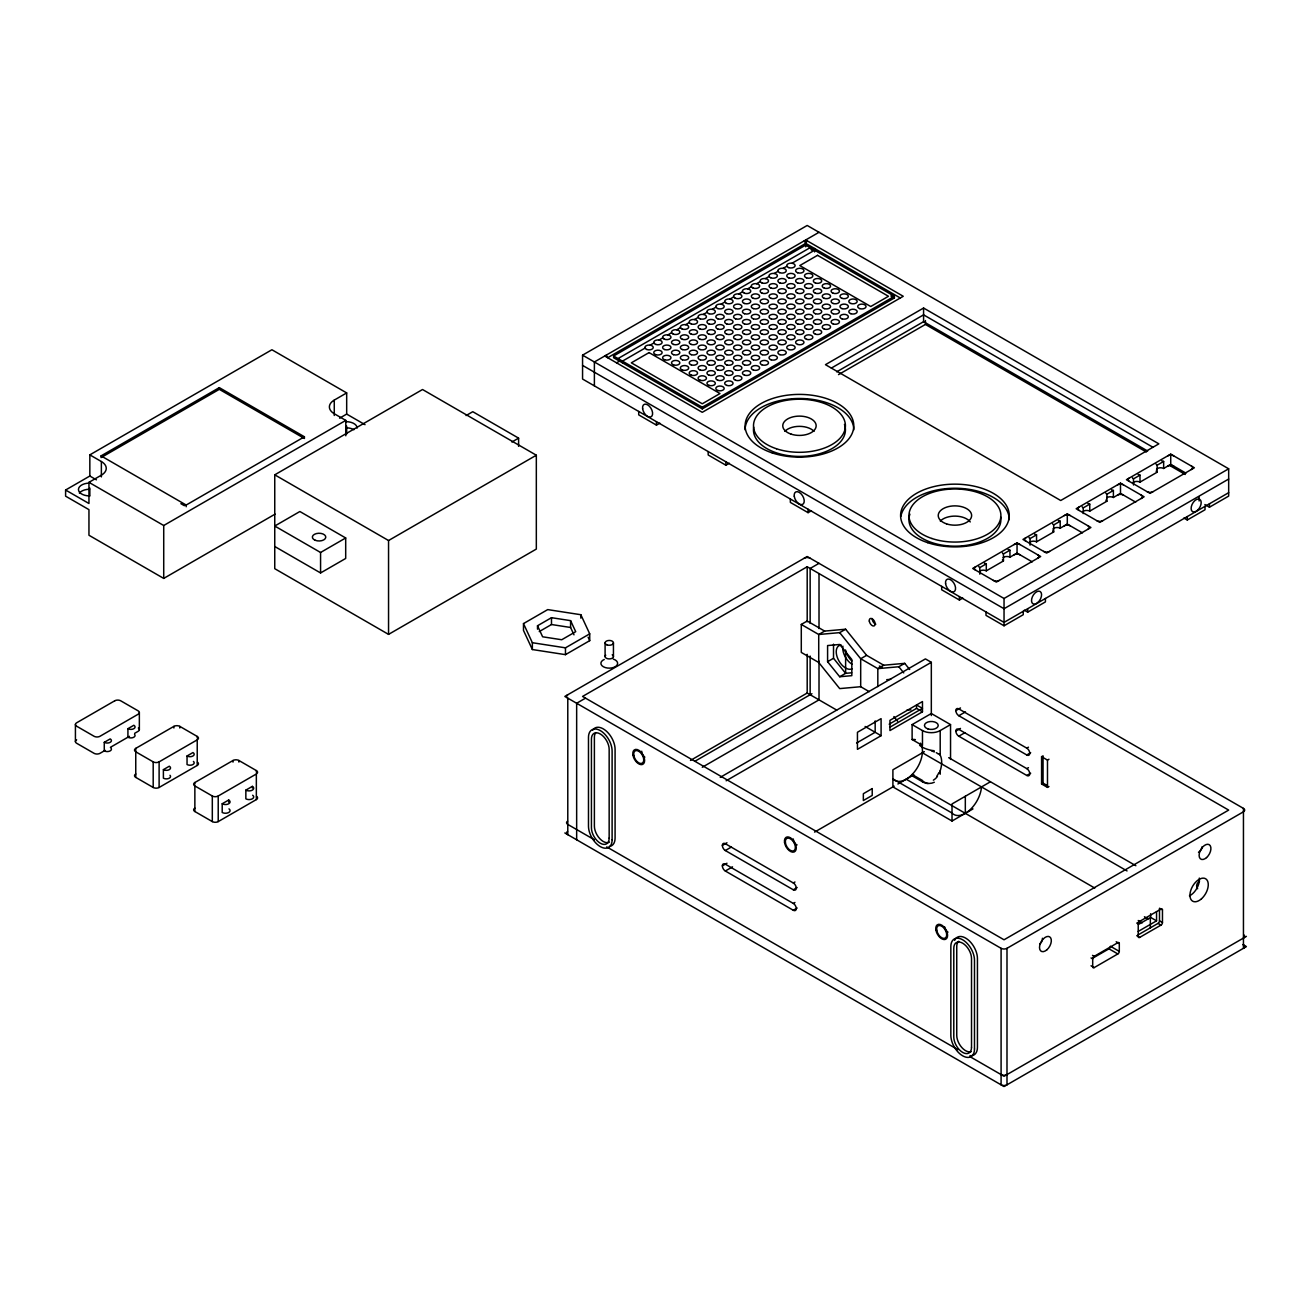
<?xml version="1.0" encoding="UTF-8"?>
<svg xmlns="http://www.w3.org/2000/svg" width="1312" height="1312" viewBox="0 0 1312 1312"><rect width="100%" height="100%" fill="white"/><g stroke="black" fill="none" stroke-linecap="round" stroke-linejoin="round"><path stroke-width="1.5" d="M613.442 656.541L613.442 642.847M950.544 759.418L950.544 724.601L940.196 730.571L940.196 755.171A22.993 13.268 -60 0 1 940.196 770.816L939.277 773.194M606.21 355.158L607.686 357.717L805.716 243.376L807.192 240.818M937.44 776.392L936.752 777.278A13.563 13.366 24.4 0 1 933.357 780.164M275.094 514.124L163.721 578.412L88.954 535.247L88.954 509.646L65.6 496.166L65.6 490.016L89.839 476.026L89.839 454.87L271.912 349.746L346.68 392.928L346.68 414.084L365.031 424.678M101.073 455.887L219.301 387.63L304.417 436.781L304.417 438.487L219.301 389.336L101.073 457.593L101.073 455.887L186.189 505.038L304.417 436.781M65.6 490.016L88.954 503.496L88.954 482.34L101.368 475.174A16.712 9.66 0 0 0 101.368 461.529L89.839 454.87M334.265 415.478L334.265 400.094L346.68 392.928M339.595 418.184L346.68 414.084M88.954 482.34L163.721 525.505L345.794 420.398L345.794 435.781M274.749 474.829L422.53 389.516L536.329 455.215L536.329 549.072L388.549 634.385L274.749 568.686L274.749 474.829L388.549 540.528L536.329 455.215M466.088 415.56L472.779 411.706L518.601 438.142L518.601 446.342M1228.672 492.689L1004.041 622.38L582.561 379.037L582.561 355.158L807.192 225.467L1228.672 468.794L1228.672 496.1L1209.451 507.203L1204.875 504.546M819.016 232.29L594.385 361.981L594.385 385.876M613.59 356.011L805.716 245.082L894.39 296.282L894.39 297.988L702.264 408.901L613.59 357.717L613.59 356.011L702.264 407.196L894.39 296.282M616.558 362.834L619.51 361.128L618.034 358.57L810.144 247.656L811.62 250.215L814.588 248.509M645.028 348.106L622.462 361.128L622.462 362.834M650.145 345.138L653.901 342.973M659.018 340.021L662.757 337.856M667.874 334.904L671.629 332.74M676.746 329.788L680.502 327.623M685.618 324.671L689.358 322.506M694.474 319.554L698.23 317.389M703.347 314.421L707.102 312.272M712.219 309.304L715.958 307.139M721.075 304.187L724.831 302.022M729.948 299.07L733.703 296.906M738.82 293.954L742.559 291.789M747.676 288.837L751.432 286.672M756.548 283.72L760.304 281.555M765.421 278.587L769.16 276.422M774.277 273.47L778.032 271.305M783.149 268.353L786.905 266.188M792.022 263.236L814.588 250.215L814.588 251.92M345.696 537.969L299.874 511.516L274.749 526.03L320.571 552.483L345.696 537.969L345.696 558.453L320.571 572.95L274.749 546.497M511.893 442.013L518.601 438.142M104.271 742.33L110.192 738.918A4.182 2.411 0 0 1 110.192 742.33A4.182 2.411 0 0 1 104.271 742.33L104.271 750.858A4.182 2.411 0 0 0 109.749 751.087A4.182 2.411 0 0 0 110.897 747.988M127.92 728.685L133.84 725.274A4.182 2.411 0 0 1 133.84 728.685A4.182 2.411 0 0 1 127.92 728.685L127.92 737.213A4.182 2.411 0 0 0 133.398 737.426A4.182 2.411 0 0 0 134.529 734.343M638.714 411.46L638.714 414.887L656.459 425.121L659.838 423.169M105.19 750.333L99.991 753.334A4.182 2.411 0 0 1 94.087 753.334L76.637 743.264A4.182 2.411 0 0 1 76.637 739.853M110.388 747.332L129.462 736.327M134.66 733.326L138.121 731.325A4.182 2.411 0 0 0 138.334 728.045M135.759 748.381L173.889 726.372A4.182 2.411 0 0 1 179.793 726.372L197.226 736.442A4.182 2.411 0 0 1 197.226 739.853L197.226 765.454L159.113 787.462A4.182 2.411 0 0 1 153.192 787.462L135.759 777.393L135.759 748.381A4.182 2.411 0 0 0 135.759 751.809L153.192 761.862A4.182 2.411 0 0 0 159.113 761.862L197.226 739.853M923.582 308.025L825.461 364.67L1060.719 500.512L1158.857 443.85L923.582 308.025L923.582 321.67L1147.656 451.033M831.365 368.082L923.582 314.847L1152.936 447.261M836.695 371.837L923.582 321.67M838.516 374.609L925.419 324.441L1146.393 452.017M163.393 769.636L169.297 766.224A4.182 2.411 0 0 1 169.297 769.636A4.182 2.411 0 0 1 163.393 769.636L163.393 778.164A4.182 2.411 0 0 0 168.871 778.393A4.182 2.411 0 0 0 170.002 775.294M187.042 755.991L192.946 752.563A4.182 2.411 0 0 1 192.946 755.991A4.182 2.411 0 0 1 187.042 755.991L187.042 764.519A4.182 2.411 0 0 0 192.667 764.666A4.182 2.411 0 0 0 193.438 761.436M708.185 451.574L708.185 454.985L725.913 465.219L729.357 463.234M194.865 782.526L232.995 760.501A4.182 2.411 0 0 1 238.915 760.501L256.348 770.57A4.182 2.411 0 0 1 256.348 773.982L256.348 799.582L218.218 821.591A4.182 2.411 0 0 1 212.314 821.591L194.865 811.521L194.865 785.937A4.182 2.411 0 0 1 194.865 782.526L194.865 784.117M194.865 785.937L212.314 796.007A4.182 2.411 0 0 0 218.218 796.007L256.348 773.982M523.488 623.594L547.727 609.604L580.839 614.721L589.711 633.844L589.711 640.666L565.472 654.655L532.36 649.538L523.488 630.432L523.488 623.594L532.36 642.716L532.36 649.538M228.993 808.881A4.592 2.657 0 0 1 228.567 812.554A4.592 2.657 0 0 1 222.204 812.472L222.204 803.764L228.714 800.008L228.714 802.19M252.642 795.236A4.592 2.657 0 0 1 252.199 798.893A4.592 2.657 0 0 1 245.852 798.811L245.852 790.119L252.363 786.364L252.363 787.987M537.51 625.758L551.483 617.69L570.589 620.642L575.706 631.679L561.716 639.748L542.627 636.796L537.51 625.758L537.51 629.186M539.248 631.58L551.483 624.528L570.589 627.48L574 634.828M532.36 642.716L565.472 647.833L589.711 633.844M790.349 499.003L790.349 502.414L808.077 512.664L811.456 510.712M807.192 566.751L582.561 696.442L1004.041 939.786L1228.672 810.094L807.192 566.751L807.192 621.74M585.513 698.148L576.657 703.265L576.657 839.778M819.016 563.34L810.144 568.457L810.144 623.446M869.266 691.67L860.688 686.717L839.696 688.603L818.721 662.478L801.288 652.425L801.288 624.43L807.192 621.019L824.625 631.088L845.617 629.219L866.609 655.328L883.73 665.217L904.722 663.347L909.659 669.481M824.625 631.088L818.721 634.5L801.288 624.43M818.721 662.478L818.721 634.5L839.696 632.63L845.617 629.219M1017.046 542.856L972.7 568.457L996.349 582.102L1040.695 556.518L1017.046 542.856L1017.046 553.106L1032.249 561.88M1067.296 513.845L1022.95 539.445L1046.599 553.106L1090.928 527.506L1067.296 513.845L1067.296 524.095L1082.482 532.869M1120.497 483.128L1076.152 508.728L1099.8 522.389L1144.13 496.789L1120.497 483.128L1120.497 493.378L1135.684 502.152M1170.73 454.132L1126.401 479.716L1150.05 493.378L1194.379 467.777L1170.73 454.132L1170.73 464.366L1185.933 473.14M979.802 574.164L979.802 567.604L986.296 563.848L986.296 570.851A4.592 2.657 0 0 0 979.424 571.294M986.296 570.851L1003.45 560.946L1003.45 553.943L1009.945 550.204L1009.945 557.19A4.592 2.657 0 0 0 1003.073 557.649M1030.051 545.152L1030.051 538.592L1036.546 534.837L1036.546 541.84A4.592 2.657 0 0 0 1029.248 542.725M1036.546 541.84L1053.7 531.934L1053.7 524.948L1060.194 521.192L1060.194 528.195A4.592 2.657 0 0 0 1052.896 529.064M1083.253 513.566L1083.253 507.875L1089.747 504.12L1089.747 511.122A4.592 2.657 0 0 0 1083.122 511.385M1089.747 511.122L1106.902 501.217L1106.902 494.23L1113.396 490.475L1113.396 497.478A4.592 2.657 0 0 0 1106.77 497.724M1133.502 484.997L1133.502 478.864L1139.997 475.124L1139.997 482.111A4.592 2.657 0 0 0 1132.896 482.767M1139.997 482.111L1157.135 472.205L1157.135 465.219L1163.646 461.463L1163.646 468.466A4.592 2.657 0 0 0 1156.528 469.122M827.593 661.691L827.593 645.553L839.696 644.471L851.816 659.526L851.816 675.664L839.696 676.746L827.593 661.691L833.514 658.28L833.514 644.159M1009.945 557.19L1017.046 553.106M1060.194 528.195L1067.296 524.095M1113.396 497.478L1120.497 493.378M1163.646 468.466L1170.73 464.366M941.672 586.382L941.672 589.793L959.4 600.027L962.778 598.075M866.609 655.328L860.688 658.739L860.688 686.717M690.456 760.435L807.192 693.031L836.744 710.104M839.696 676.746L845.617 673.335L851.668 672.794M695.18 761.108L811.931 693.704M702.281 767.258L819.016 699.854L819.016 661.166M883.73 665.217L877.826 668.628L860.688 658.739L839.696 632.63M582.561 355.158L1004.041 598.485L1228.672 468.794M877.826 686.619L877.826 668.628L898.818 666.758L904.722 663.347M1228.672 479.044L1004.041 608.735L582.561 365.392M720.239 777.36L925.419 658.903L931.323 662.314L931.323 715.565M726.159 780.771L931.323 662.314M986.001 611.966L986.001 615.377L1004.041 625.791L1023.245 614.705L1023.245 611.294M1024.311 610.195L1027.69 612.146L1045.418 601.896L1045.418 598.485M1183.916 518.043L1187.294 519.995L1205.023 509.761L1205.023 506.35M856.588 743.002L875.17 732.276L875.17 720.911M889.175 724.191L916.547 708.382L922.467 711.809L922.467 701.559L889.946 720.337L889.946 730.571L922.467 711.809M889.946 727.16L922.467 708.382L916.547 704.97L916.547 708.382M881.09 735.688L857.441 749.349L857.441 732.276L881.09 718.632L881.09 735.688L865.116 726.471M912.119 724.601L922.467 730.571L922.467 745.511L912.119 739.542L912.119 724.601L931.323 713.515L950.544 724.601M797.171 887.535L793.301 889.782L725.323 850.537A4.182 2.411 60 0 1 722.371 845.42L726.979 842.747M1030.674 752.727L1026.788 754.974L958.81 715.729A4.182 2.411 60 0 1 955.858 710.612L960.482 707.939M725.323 850.537L731.424 847.011M958.81 715.729L965.468 711.891M797.171 908.019L793.301 910.266L725.323 871.004A4.182 2.411 60 0 1 722.371 865.887L726.979 863.23M1030.674 773.211L1026.788 775.458L958.81 736.212A4.182 2.411 60 0 1 955.858 731.079L960.482 728.422M924.337 751.678L892.898 769.816L892.898 786.888L952.02 821.017L972.979 808.914M725.323 871.004L732.522 866.855M958.81 736.212L964.91 732.686M814.588 832.103L894.177 786.15M897.9 784.002L913.857 774.785M722.371 845.42A4.182 2.411 60 0 1 725.323 843.714L793.301 882.96L794.957 881.992M955.858 710.612A4.182 2.411 60 0 1 958.81 708.906L1026.788 748.152L1028.46 747.184M990.445 781.772L952.02 803.944L952.02 821.017M1048.96 786.544L1047.484 787.397L1041.58 783.986L1041.58 756.68L1043.056 755.827L1043.056 783.133L1047.484 785.691M722.371 865.887A4.182 2.411 60 0 1 725.323 864.182L793.301 903.427L794.957 902.476M955.858 731.079A4.182 2.411 60 0 1 958.81 729.374L1026.788 768.619L1028.46 767.668M1041.58 756.68L1047.484 760.091L1048.96 759.238M1041.58 783.986L1043.056 783.133M1006.993 948.314L1243.448 811.8A4.182 2.411 0 0 0 1243.448 808.389L807.192 556.518L564.832 696.442L1001.089 948.314A4.182 2.411 0 0 0 1006.993 948.314L1006.993 1084.827A4.182 2.411 0 0 1 1001.089 1084.827L1001.089 948.314M1138.98 924.156L1150.64 917.432L1156.544 920.844L1156.544 911.627M1094.192 967.6A2.083 1.214 -60 0 1 1092.699 966.747L1092.699 958.892A2.083 1.214 -60 0 1 1094.192 956.333L1117.824 942.688A2.083 1.214 -60 0 1 1119.3 943.541L1119.3 951.38A2.083 1.214 -60 0 1 1117.824 953.939L1094.192 967.6L1091.043 965.78M1138.226 931.422L1156.544 920.844M1092.699 958.203L1108.968 948.822A2.083 1.214 -60 0 0 1110.411 946.592M1138.078 934.915L1158.02 923.402A2.083 1.214 -60 0 0 1159.496 920.844L1159.496 908.216L1162.465 909.921L1162.465 922.549A2.083 1.214 -60 0 1 1160.989 925.108L1139.702 937.391L1136.75 935.686M1246.4 936.374L1004.041 1076.299L970.339 1056.849M886.715 679.682L890.75 679.321M906.887 710.153L910.922 709.792M804.24 240.818L805.716 243.376L900.294 297.988M890.832 295.938L894.39 297.988M1169.369 465.284L1185.277 474.468M604.734 356.011L702.264 412.312L903.246 296.282L805.716 239.965L805.716 243.376M948.707 757.68L1135.864 865.723M922.402 752.793L1127.041 870.938M345.794 420.398L334.265 413.739A16.712 9.66 0 0 1 334.265 400.094M1242.858 944.558L1246.4 946.608L1004.041 1086.533L564.832 832.956M922.467 781.772L912.119 775.802L912.119 774.506L922.467 780.476L922.467 781.772A12.546 7.232 0 0 0 928.076 783.641M1159.496 920.844L1162.465 922.549M1158.02 923.402L1160.989 925.108M906.198 779.213L1094.782 888.076M1144.425 916.744L1148.131 918.876M1138.226 920.499L1142.211 922.844M1136.75 923.058L1138.226 923.91A2.083 1.214 -60 0 1 1139.702 921.352M1116.168 941.721L1119.3 943.541M1110.444 946.264L1119.3 951.38M1108.968 948.822L1117.824 953.939M1092.519 955.366L1094.192 956.333M1091.043 957.94L1092.699 958.892M180.876 503.677L184.418 505.71M89.839 476.026L96.416 479.831M594.385 839.778L567.784 824.428A4.182 2.411 0 0 1 567.538 821.181M606.718 846.896L957.924 1049.682M898.818 666.758L903.755 672.892M893.882 716.582L897.588 721.19M833.514 658.28L845.617 673.335L845.617 651.146M939.277 753.76L940.196 755.171M588.104 637.189L589.711 640.666M605.094 642.847L605.094 656.623M1243.448 808.389L1243.448 948.314A4.182 2.411 0 0 0 1243.448 944.902M1209.451 503.792L1209.451 507.203M1199.102 497.084L1199.102 500.987M1187.294 516.584L1187.294 519.995M1150.64 913.742L1150.64 917.432M1150.345 918.613L1150.345 927.83M1047.484 760.091L1047.484 787.397M1027.69 608.735L1027.69 612.146M1004.041 598.485L1004.041 625.791M965.32 796.269L965.32 813.342M959.4 596.616L959.4 600.027M940.196 770.816L940.196 774.244M925.419 320.538L925.419 324.441M819.016 573.574L819.016 628.579M810.144 656.049L810.144 694.737M808.077 509.236L808.077 512.664M807.192 654.327L807.192 693.031M805.716 245.082L805.716 246.804M725.913 461.808L725.913 465.219M702.264 407.196L702.264 408.901M656.459 421.71L656.459 425.121M580.839 614.721L580.839 618.149M570.589 620.642L570.589 627.48M565.472 647.833L565.472 654.655M551.483 617.69L551.483 624.528M388.549 540.528L388.549 634.385M346.68 426.138L346.68 434.01M320.571 552.483L320.571 572.95M256.348 770.57L256.348 772.178M238.915 760.501L238.915 762.108M232.995 760.501L232.995 762.108M219.301 387.63L219.301 389.336M218.218 796.007L218.218 821.591M212.314 796.007L212.314 821.591M197.226 736.442L197.226 738.049M186.189 505.038L186.189 506.744M179.793 726.372L179.793 727.98M173.889 726.372L173.889 727.98M163.721 525.505L163.721 578.412M159.113 761.862L159.113 787.462M153.192 761.862L153.192 787.462M139.351 712.547L139.351 729.62M101.368 461.529L101.368 476.912M89.839 488.08L89.839 495.952M75.424 724.503L75.424 741.559M1006.993 1074.594A4.182 2.411 0 0 1 1001.089 1074.594M948.002 932.143A4.182 2.411 60 0 1 944.624 926.813M797.089 844.912A4.182 2.411 60 0 1 793.334 838.975M644.848 757.139A4.182 2.411 60 0 1 641.748 751.218M1042.4 938.244A4.182 2.411 -60 0 1 1039.711 943.918M1202.071 846.781A4.182 2.411 -60 0 1 1198.479 852.177M875.793 624.2A4.182 2.411 60 0 1 872.218 618.559M852.242 668.694A13.268 7.659 60 0 1 838.04 659.214A13.268 7.659 60 0 1 841.304 645.078M852.111 664.282A13.268 7.659 60 0 1 842.894 646.144M879.368 666.037A13.268 7.659 60 0 1 881.926 667.365M1199.316 878.089A12.956 7.478 -60 0 1 1189.426 895.85M1139.702 937.391A2.083 1.214 -60 0 1 1138.226 936.538L1138.226 922.205L1160.989 909.068A2.083 1.214 -60 0 1 1162.465 909.921M1243.694 934.816A4.182 2.411 0 0 1 1243.448 938.08M1026.788 748.152A4.182 2.411 60 0 1 1029.756 753.268A4.182 2.411 60 0 1 1026.788 754.974M1026.788 768.619A4.182 2.411 60 0 1 1029.756 773.752A4.182 2.411 60 0 1 1026.788 775.458M793.301 882.96A4.182 2.411 60 0 1 796.253 888.076A4.182 2.411 60 0 1 793.301 889.782M793.301 903.427A4.182 2.411 60 0 1 796.253 908.56A4.182 2.411 60 0 1 793.301 910.266M609.522 842.107A12.546 7.232 60 0 1 599.863 838.745A12.546 7.232 60 0 1 594.385 826.134L594.385 737.393A12.546 7.232 60 0 1 595.861 732.604M592.745 730.177A16.712 9.66 60 0 1 606.046 730.866A16.712 9.66 60 0 1 615.082 749.349L615.082 838.073A16.712 9.66 60 0 1 609.408 846.47M969.962 1055.668A16.712 9.66 60 0 0 977.44 1047.288L977.44 958.547A16.712 9.66 60 0 0 967.83 939.589A16.712 9.66 60 0 0 954.628 940.36M958.728 941.294A12.546 7.232 60 0 0 956.743 946.608L956.743 1035.348A12.546 7.232 60 0 0 961.794 1047.501A12.546 7.232 60 0 0 971.208 1051.634M745.101 429.86A54.333 31.373 0 0 1 799.451 398.487A54.333 31.373 0 0 1 853.784 429.86M844.452 424.416A45.986 26.552 0 0 1 801.812 456.379A45.986 26.552 0 0 1 753.711 427.122M900.868 516.387A54.333 31.373 0 0 1 957.727 488.294A54.333 31.373 0 0 1 1009.256 519.618M1000.646 516.879A45.986 26.552 0 0 1 952.545 546.136A45.986 26.552 0 0 1 909.905 514.173M1106.902 501.217A4.592 2.657 0 0 1 1105.868 500.151M1157.135 472.205A4.592 2.657 0 0 1 1156.118 471.139M1053.7 531.934A4.592 2.657 0 0 1 1052.667 530.868M1003.45 560.946A4.592 2.657 0 0 1 1002.417 559.88M784.822 431.32A16.712 9.66 0 0 1 799.451 426.351A16.712 9.66 0 0 1 814.063 431.32M940.294 521.077A16.712 9.66 0 0 1 955.743 516.124A16.712 9.66 0 0 1 970.257 521.93M979.802 567.604A4.592 2.657 0 0 1 978.768 566.522M984.443 563.258A4.592 2.657 0 0 1 986.296 563.848M1003.45 553.943A4.592 2.657 0 0 1 1002.417 552.877M1008.075 549.597A4.592 2.657 0 0 1 1009.945 550.204M1030.051 538.592A4.592 2.657 0 0 1 1029.018 537.51M1034.676 534.246A4.592 2.657 0 0 1 1036.546 534.837M1053.7 524.948A4.592 2.657 0 0 1 1052.667 523.865M1058.325 520.602A4.592 2.657 0 0 1 1060.194 521.192M1083.253 507.875A4.592 2.657 0 0 1 1082.22 506.809M1087.878 503.529A4.592 2.657 0 0 1 1089.747 504.12M1106.902 494.23A4.592 2.657 0 0 1 1105.868 493.148M1111.526 489.884A4.592 2.657 0 0 1 1113.396 490.475M1133.502 478.864A4.592 2.657 0 0 1 1132.469 477.798M1138.127 474.518A4.592 2.657 0 0 1 1139.997 475.124M1157.135 465.219A4.592 2.657 0 0 1 1156.118 464.136M1161.776 460.873A4.592 2.657 0 0 1 1163.646 461.463M1167.778 466.072A4.182 2.411 0 0 1 1173.699 466.072M1167.778 455.838A4.182 2.411 0 0 1 1173.699 455.838M1117.529 495.083A4.182 2.411 0 0 1 1123.449 495.083M1117.529 484.85A4.182 2.411 0 0 1 1123.449 484.85M1064.327 525.8A4.182 2.411 0 0 1 1070.248 525.8M1064.327 515.55A4.182 2.411 0 0 1 1070.248 515.55M1014.094 554.812A4.182 2.411 0 0 1 1019.998 554.812M1014.094 544.562A4.182 2.411 0 0 1 1019.998 544.562M1191.427 466.072A4.182 2.411 0 0 1 1191.427 469.483M1141.178 495.083A4.182 2.411 0 0 1 1141.178 498.494M1087.976 525.8A4.182 2.411 0 0 1 1087.976 529.212M1037.726 554.812A4.182 2.411 0 0 1 1037.726 558.223M1079.104 510.434A4.182 2.411 0 0 1 1079.104 507.022M1129.353 481.422A4.182 2.411 0 0 1 1129.353 478.011M1025.902 541.151A4.182 2.411 0 0 1 1025.902 537.74M975.669 570.162A4.182 2.411 0 0 1 975.669 566.751M1153.002 491.672A4.182 2.411 0 0 1 1147.098 491.672M1102.752 520.684A4.182 2.411 0 0 1 1096.848 520.684M1049.551 551.401A4.182 2.411 0 0 1 1043.647 551.401M999.301 580.396A4.182 2.411 0 0 1 993.397 580.396M228.714 800.008A4.592 2.657 0 0 1 228.714 803.764A4.592 2.657 0 0 1 222.204 803.764M252.363 786.364A4.592 2.657 0 0 1 252.363 790.119A4.592 2.657 0 0 1 245.852 790.119M194.865 811.521A4.182 2.411 0 0 1 194.865 808.11M256.594 796.335A4.182 2.411 0 0 1 256.348 799.582M567.784 694.737A4.182 2.411 0 0 0 567.784 698.148L567.784 834.662A4.182 2.411 0 0 1 567.538 831.414M804.24 558.223A4.182 2.411 0 0 1 810.144 558.223M135.759 777.393A4.182 2.411 0 0 1 135.759 773.982M197.489 762.206A4.182 2.411 0 0 1 197.226 765.454M89.544 495.903A11.07 6.396 0 0 1 78.458 489.507A11.07 6.396 0 0 1 89.544 483.111M79.376 493.115A11.07 6.396 0 0 1 89.544 489.261M346.089 421.677A11.07 6.396 0 0 1 357.159 428.073M346.089 427.827A11.07 6.396 0 0 1 353.928 429.696M981.507 786.921A22.993 13.268 -60 0 1 969.502 810.275A22.993 13.268 -60 0 1 952.02 813.03L892.898 778.902A22.993 13.268 -60 0 0 914.825 771.374A22.993 13.268 -60 0 0 920.434 743.15M912.119 739.542A22.993 13.268 -60 0 1 915.399 739.64M1197.643 888.732A12.546 7.232 0 0 1 1199.529 881.221M940.196 730.571A12.546 7.232 0 0 1 922.467 730.571M934.308 782.247A11.611 11.136 -68.7 0 1 922.221 780.771M934.193 750.743A11.611 3.821 15.7 0 1 919.646 745.314M931.454 750.841A13.563 3.805 14.1 0 1 934.292 751.956M936.276 752.662A18.106 10.086 -4.5 0 1 938.375 754.105M938.72 772.981A18.106 16.384 -36.4 0 1 936.883 776.048M851.832 660.953A13.268 7.659 60 0 1 845.486 649.932M612.228 654.803A4.182 2.411 0 0 1 612.425 658.083A4.182 2.411 0 0 1 606.767 658.427A4.182 2.411 0 0 1 605.75 655.196M613.278 659.1A8.364 4.822 0 0 1 615.968 666.217A8.364 4.822 0 0 1 603.356 666.742A8.364 4.822 0 0 1 604.258 659.46M649.063 352.6L631.334 362.834L702.264 403.784L719.993 393.551L649.063 352.6M817.54 255.332L799.795 265.565L870.742 306.516L888.47 296.282L817.54 255.332M114.767 700.788L76.637 722.797A4.182 2.411 0 0 0 76.637 726.208L94.087 736.278A4.182 2.411 0 0 0 99.991 736.278L138.121 714.253A4.182 2.411 0 0 0 138.121 710.842L120.688 700.788A4.182 2.411 0 0 0 114.767 700.788M872.218 788.594L863.345 793.711L863.345 800.533L872.218 795.416L872.218 788.594M974.488 1048.993L974.488 960.253A16.712 9.66 60 0 0 962.664 939.786A16.712 9.66 60 0 0 950.839 946.608L950.839 1035.348A16.712 9.66 60 0 0 962.664 1055.816A16.712 9.66 60 0 0 974.488 1048.993M971.52 1047.288L971.52 958.547A12.546 7.232 60 0 0 962.664 943.197A12.546 7.232 60 0 0 953.791 948.314L953.791 1037.054A12.546 7.232 60 0 0 962.664 1052.404A12.546 7.232 60 0 0 971.52 1047.288M612.114 839.778L612.114 751.054A16.712 9.66 60 0 0 600.289 730.571A16.712 9.66 60 0 0 588.481 737.393L588.481 826.134A16.712 9.66 60 0 0 600.289 846.617A16.712 9.66 60 0 0 612.114 839.778M609.162 838.073L609.162 749.349A12.546 7.232 60 0 0 600.289 733.982A12.546 7.232 60 0 0 591.433 739.099L591.433 827.839A12.546 7.232 60 0 0 600.289 843.206A12.546 7.232 60 0 0 609.162 838.073M935.866 929.864A8.364 4.822 60 0 0 945.542 939.326A8.364 4.822 60 0 0 943.607 926.6A8.364 4.822 60 0 0 935.866 929.864M784.543 842.501A8.364 4.822 60 0 0 794.219 851.947A8.364 4.822 60 0 0 792.284 839.221A8.364 4.822 60 0 0 784.543 842.501M632.909 754.958A8.364 4.822 60 0 0 642.585 764.42A8.364 4.822 60 0 0 640.65 751.694A8.364 4.822 60 0 0 632.909 754.958M1046.943 949.757A8.364 4.822 -60 0 0 1049.6 936.801A8.364 4.822 -60 0 0 1039.711 945.575A8.364 4.822 -60 0 0 1046.943 949.757M1206.548 857.605A8.364 4.822 -60 0 0 1209.205 844.666A8.364 4.822 -60 0 0 1199.316 853.423A8.364 4.822 -60 0 0 1206.548 857.605M869.298 621.068A4.182 2.411 60 0 0 874.071 625.939A4.182 2.411 60 0 0 873.267 619.641A4.182 2.411 60 0 0 869.298 621.068M1201.48 898.802A12.956 7.478 -60 0 0 1205.58 878.728A12.956 7.478 -60 0 0 1190.263 892.324A12.956 7.478 -60 0 0 1201.48 898.802M642.618 408.655A7.101 4.1 60 0 0 650.752 416.954A7.101 4.1 60 0 0 649.374 406.228A7.101 4.1 60 0 0 642.618 408.655M794.252 496.198A7.101 4.1 60 0 0 802.386 504.48A7.101 4.1 60 0 0 801.009 493.771A7.101 4.1 60 0 0 794.252 496.198M945.575 583.578A7.101 4.1 60 0 0 953.709 591.86A7.101 4.1 60 0 0 952.332 581.134A7.101 4.1 60 0 0 945.575 583.578M772.276 452.935A54.333 31.373 0 0 0 853.784 425.76A54.333 31.373 0 0 0 772.276 398.602A54.333 31.373 0 0 0 772.276 452.935M776.458 448.753A45.986 26.552 0 0 0 845.42 425.76A45.986 26.552 0 0 0 776.458 402.784A45.986 26.552 0 0 0 776.458 448.753M927.748 542.692A54.333 31.373 0 0 0 1009.256 515.518A54.333 31.373 0 0 0 927.748 488.359A54.333 31.373 0 0 0 927.748 542.692M931.93 538.51A45.986 26.552 0 0 0 1000.892 515.518A45.986 26.552 0 0 0 931.93 492.541A45.986 26.552 0 0 0 931.93 538.51M791.087 434.124A16.712 9.66 0 0 0 816.162 425.76A16.712 9.66 0 0 0 791.087 417.413A16.712 9.66 0 0 0 791.087 434.124M946.559 523.882A16.712 9.66 0 0 0 971.634 515.518A16.712 9.66 0 0 0 946.559 507.17A16.712 9.66 0 0 0 946.559 523.882M655.836 354.683A4.182 2.411 0 0 0 662.117 352.6A4.182 2.411 0 0 0 655.836 350.501A4.182 2.411 0 0 0 655.836 354.683M664.708 359.8A4.182 2.411 0 0 0 670.973 357.717A4.182 2.411 0 0 0 664.708 355.618A4.182 2.411 0 0 0 664.708 359.8M673.581 364.916A4.182 2.411 0 0 0 679.846 362.834A4.182 2.411 0 0 0 673.581 360.751A4.182 2.411 0 0 0 673.581 364.916M682.437 370.05A4.182 2.411 0 0 0 688.718 367.95A4.182 2.411 0 0 0 682.437 365.868A4.182 2.411 0 0 0 682.437 370.05M691.309 375.166A4.182 2.411 0 0 0 697.574 373.067A4.182 2.411 0 0 0 691.309 370.984A4.182 2.411 0 0 0 691.309 375.166M700.182 380.283A4.182 2.411 0 0 0 706.446 378.184A4.182 2.411 0 0 0 700.182 376.101A4.182 2.411 0 0 0 700.182 380.283M709.038 385.4A4.182 2.411 0 0 0 715.319 383.317A4.182 2.411 0 0 0 709.038 381.218A4.182 2.411 0 0 0 709.038 385.4M717.91 390.517A4.182 2.411 0 0 0 724.175 388.434A4.182 2.411 0 0 0 717.91 386.335A4.182 2.411 0 0 0 717.91 390.517M726.782 385.4A4.182 2.411 0 0 0 733.047 383.317A4.182 2.411 0 0 0 726.782 381.218A4.182 2.411 0 0 0 726.782 385.4M717.91 380.283A4.182 2.411 0 0 0 724.175 378.184A4.182 2.411 0 0 0 717.91 376.101A4.182 2.411 0 0 0 717.91 380.283M709.038 375.166A4.182 2.411 0 0 0 715.319 373.067A4.182 2.411 0 0 0 709.038 370.984A4.182 2.411 0 0 0 709.038 375.166M700.182 370.05A4.182 2.411 0 0 0 706.446 367.95A4.182 2.411 0 0 0 700.182 365.868A4.182 2.411 0 0 0 700.182 370.05M691.309 364.916A4.182 2.411 0 0 0 697.574 362.834A4.182 2.411 0 0 0 691.309 360.751A4.182 2.411 0 0 0 691.309 364.916M682.437 359.8A4.182 2.411 0 0 0 688.718 357.717A4.182 2.411 0 0 0 682.437 355.618A4.182 2.411 0 0 0 682.437 359.8M673.581 354.683A4.182 2.411 0 0 0 679.846 352.6A4.182 2.411 0 0 0 673.581 350.501A4.182 2.411 0 0 0 673.581 354.683M664.708 349.566A4.182 2.411 0 0 0 670.973 347.467A4.182 2.411 0 0 0 664.708 345.384A4.182 2.411 0 0 0 664.708 349.566M673.581 344.449A4.182 2.411 0 0 0 679.846 342.35A4.182 2.411 0 0 0 673.581 340.267A4.182 2.411 0 0 0 673.581 344.449M682.437 349.566A4.182 2.411 0 0 0 688.718 347.467A4.182 2.411 0 0 0 682.437 345.384A4.182 2.411 0 0 0 682.437 349.566M691.309 354.683A4.182 2.411 0 0 0 697.574 352.6A4.182 2.411 0 0 0 691.309 350.501A4.182 2.411 0 0 0 691.309 354.683M700.182 359.8A4.182 2.411 0 0 0 706.446 357.717A4.182 2.411 0 0 0 700.182 355.618A4.182 2.411 0 0 0 700.182 359.8M709.038 364.916A4.182 2.411 0 0 0 715.319 362.834A4.182 2.411 0 0 0 709.038 360.751A4.182 2.411 0 0 0 709.038 364.916M717.91 370.05A4.182 2.411 0 0 0 724.175 367.95A4.182 2.411 0 0 0 717.91 365.868A4.182 2.411 0 0 0 717.91 370.05M726.782 375.166A4.182 2.411 0 0 0 733.047 373.067A4.182 2.411 0 0 0 726.782 370.984A4.182 2.411 0 0 0 726.782 375.166M735.638 380.283A4.182 2.411 0 0 0 741.92 378.184A4.182 2.411 0 0 0 735.638 376.101A4.182 2.411 0 0 0 735.638 380.283M744.511 375.166A4.182 2.411 0 0 0 750.776 373.067A4.182 2.411 0 0 0 744.511 370.984A4.182 2.411 0 0 0 744.511 375.166M735.638 370.05A4.182 2.411 0 0 0 741.92 367.95A4.182 2.411 0 0 0 735.638 365.868A4.182 2.411 0 0 0 735.638 370.05M726.782 364.916A4.182 2.411 0 0 0 733.047 362.834A4.182 2.411 0 0 0 726.782 360.751A4.182 2.411 0 0 0 726.782 364.916M717.91 359.8A4.182 2.411 0 0 0 724.175 357.717A4.182 2.411 0 0 0 717.91 355.618A4.182 2.411 0 0 0 717.91 359.8M709.038 354.683A4.182 2.411 0 0 0 715.319 352.6A4.182 2.411 0 0 0 709.038 350.501A4.182 2.411 0 0 0 709.038 354.683M700.182 349.566A4.182 2.411 0 0 0 706.446 347.467A4.182 2.411 0 0 0 700.182 345.384A4.182 2.411 0 0 0 700.182 349.566M691.309 344.449A4.182 2.411 0 0 0 697.574 342.35A4.182 2.411 0 0 0 691.309 340.267A4.182 2.411 0 0 0 691.309 344.449M682.437 339.332A4.182 2.411 0 0 0 688.718 337.233A4.182 2.411 0 0 0 682.437 335.15A4.182 2.411 0 0 0 682.437 339.332M691.309 334.199A4.182 2.411 0 0 0 697.574 332.116A4.182 2.411 0 0 0 691.309 330.034A4.182 2.411 0 0 0 691.309 334.199M700.182 339.332A4.182 2.411 0 0 0 706.446 337.233A4.182 2.411 0 0 0 700.182 335.15A4.182 2.411 0 0 0 700.182 339.332M709.038 344.449A4.182 2.411 0 0 0 715.319 342.35A4.182 2.411 0 0 0 709.038 340.267A4.182 2.411 0 0 0 709.038 344.449M717.91 349.566A4.182 2.411 0 0 0 724.175 347.467A4.182 2.411 0 0 0 717.91 345.384A4.182 2.411 0 0 0 717.91 349.566M726.782 354.683A4.182 2.411 0 0 0 733.047 352.6A4.182 2.411 0 0 0 726.782 350.501A4.182 2.411 0 0 0 726.782 354.683M735.638 359.8A4.182 2.411 0 0 0 741.92 357.717A4.182 2.411 0 0 0 735.638 355.618A4.182 2.411 0 0 0 735.638 359.8M744.511 364.916A4.182 2.411 0 0 0 750.776 362.834A4.182 2.411 0 0 0 744.511 360.751A4.182 2.411 0 0 0 744.511 364.916M753.383 370.05A4.182 2.411 0 0 0 759.648 367.95A4.182 2.411 0 0 0 753.383 365.868A4.182 2.411 0 0 0 753.383 370.05M761.878 364.785A4.182 2.411 0 0 0 768.488 363.08A4.182 2.411 0 0 0 762.633 360.636A4.182 2.411 0 0 0 761.878 364.785M753.383 359.8A4.182 2.411 0 0 0 759.648 357.717A4.182 2.411 0 0 0 753.383 355.618A4.182 2.411 0 0 0 753.383 359.8M744.511 354.683A4.182 2.411 0 0 0 750.776 352.6A4.182 2.411 0 0 0 744.511 350.501A4.182 2.411 0 0 0 744.511 354.683M735.638 349.566A4.182 2.411 0 0 0 741.92 347.467A4.182 2.411 0 0 0 735.638 345.384A4.182 2.411 0 0 0 735.638 349.566M726.782 344.449A4.182 2.411 0 0 0 733.047 342.35A4.182 2.411 0 0 0 726.782 340.267A4.182 2.411 0 0 0 726.782 344.449M717.91 339.332A4.182 2.411 0 0 0 724.175 337.233A4.182 2.411 0 0 0 717.91 335.15A4.182 2.411 0 0 0 717.91 339.332M709.038 334.199A4.182 2.411 0 0 0 715.319 332.116A4.182 2.411 0 0 0 709.038 330.034A4.182 2.411 0 0 0 709.038 334.199M700.182 329.082A4.182 2.411 0 0 0 706.446 327A4.182 2.411 0 0 0 700.182 324.9A4.182 2.411 0 0 0 700.182 329.082M709.038 323.966A4.182 2.411 0 0 0 715.319 321.883A4.182 2.411 0 0 0 709.038 319.784A4.182 2.411 0 0 0 709.038 323.966M717.91 329.082A4.182 2.411 0 0 0 724.175 327A4.182 2.411 0 0 0 717.91 324.9A4.182 2.411 0 0 0 717.91 329.082M726.782 334.199A4.182 2.411 0 0 0 733.047 332.116A4.182 2.411 0 0 0 726.782 330.034A4.182 2.411 0 0 0 726.782 334.199M735.638 339.332A4.182 2.411 0 0 0 741.92 337.233A4.182 2.411 0 0 0 735.638 335.15A4.182 2.411 0 0 0 735.638 339.332M744.511 344.449A4.182 2.411 0 0 0 750.776 342.35A4.182 2.411 0 0 0 744.511 340.267A4.182 2.411 0 0 0 744.511 344.449M753.383 349.566A4.182 2.411 0 0 0 759.648 347.467A4.182 2.411 0 0 0 753.383 345.384A4.182 2.411 0 0 0 753.383 349.566M762.239 354.683A4.182 2.411 0 0 0 768.52 352.6A4.182 2.411 0 0 0 762.239 350.501A4.182 2.411 0 0 0 762.239 354.683M771.112 359.8A4.182 2.411 0 0 0 777.376 357.717A4.182 2.411 0 0 0 771.112 355.618A4.182 2.411 0 0 0 771.112 359.8M779.984 354.683A4.182 2.411 0 0 0 786.249 352.6A4.182 2.411 0 0 0 779.984 350.501A4.182 2.411 0 0 0 779.984 354.683M771.112 349.566A4.182 2.411 0 0 0 777.376 347.467A4.182 2.411 0 0 0 771.112 345.384A4.182 2.411 0 0 0 771.112 349.566M762.239 344.449A4.182 2.411 0 0 0 768.52 342.35A4.182 2.411 0 0 0 762.239 340.267A4.182 2.411 0 0 0 762.239 344.449M753.383 339.332A4.182 2.411 0 0 0 759.648 337.233A4.182 2.411 0 0 0 753.383 335.15A4.182 2.411 0 0 0 753.383 339.332M744.511 334.199A4.182 2.411 0 0 0 750.776 332.116A4.182 2.411 0 0 0 744.511 330.034A4.182 2.411 0 0 0 744.511 334.199M735.638 329.082A4.182 2.411 0 0 0 741.92 327A4.182 2.411 0 0 0 735.638 324.9A4.182 2.411 0 0 0 735.638 329.082M726.782 323.966A4.182 2.411 0 0 0 733.047 321.883A4.182 2.411 0 0 0 726.782 319.784A4.182 2.411 0 0 0 726.782 323.966M717.91 318.849A4.182 2.411 0 0 0 724.175 316.766A4.182 2.411 0 0 0 717.91 314.667A4.182 2.411 0 0 0 717.91 318.849M726.782 313.732A4.182 2.411 0 0 0 733.047 311.633A4.182 2.411 0 0 0 726.782 309.55A4.182 2.411 0 0 0 726.782 313.732M735.638 318.849A4.182 2.411 0 0 0 741.92 316.766A4.182 2.411 0 0 0 735.638 314.667A4.182 2.411 0 0 0 735.638 318.849M744.511 323.966A4.182 2.411 0 0 0 750.776 321.883A4.182 2.411 0 0 0 744.511 319.784A4.182 2.411 0 0 0 744.511 323.966M753.383 329.082A4.182 2.411 0 0 0 759.648 327A4.182 2.411 0 0 0 753.383 324.9A4.182 2.411 0 0 0 753.383 329.082M762.239 334.199A4.182 2.411 0 0 0 768.52 332.116A4.182 2.411 0 0 0 762.239 330.034A4.182 2.411 0 0 0 762.239 334.199M771.112 339.332A4.182 2.411 0 0 0 777.376 337.233A4.182 2.411 0 0 0 771.112 335.15A4.182 2.411 0 0 0 771.112 339.332M779.984 344.449A4.182 2.411 0 0 0 786.249 342.35A4.182 2.411 0 0 0 779.984 340.267A4.182 2.411 0 0 0 779.984 344.449M788.84 349.566A4.182 2.411 0 0 0 795.121 347.467A4.182 2.411 0 0 0 788.84 345.384A4.182 2.411 0 0 0 788.84 349.566M797.712 344.449A4.182 2.411 0 0 0 803.977 342.35A4.182 2.411 0 0 0 797.712 340.267A4.182 2.411 0 0 0 797.712 344.449M788.84 339.332A4.182 2.411 0 0 0 795.121 337.233A4.182 2.411 0 0 0 788.84 335.15A4.182 2.411 0 0 0 788.84 339.332M779.984 334.199A4.182 2.411 0 0 0 786.249 332.116A4.182 2.411 0 0 0 779.984 330.034A4.182 2.411 0 0 0 779.984 334.199M771.112 329.082A4.182 2.411 0 0 0 777.376 327A4.182 2.411 0 0 0 771.112 324.9A4.182 2.411 0 0 0 771.112 329.082M762.239 323.966A4.182 2.411 0 0 0 768.52 321.883A4.182 2.411 0 0 0 762.239 319.784A4.182 2.411 0 0 0 762.239 323.966M753.383 318.849A4.182 2.411 0 0 0 759.648 316.766A4.182 2.411 0 0 0 753.383 314.667A4.182 2.411 0 0 0 753.383 318.849M744.511 313.732A4.182 2.411 0 0 0 750.776 311.633A4.182 2.411 0 0 0 744.511 309.55A4.182 2.411 0 0 0 744.511 313.732M735.638 308.615A4.182 2.411 0 0 0 741.92 306.516A4.182 2.411 0 0 0 735.638 304.433A4.182 2.411 0 0 0 735.638 308.615M744.511 303.498A4.182 2.411 0 0 0 750.776 301.399A4.182 2.411 0 0 0 744.511 299.316A4.182 2.411 0 0 0 744.511 303.498M753.383 308.615A4.182 2.411 0 0 0 759.648 306.516A4.182 2.411 0 0 0 753.383 304.433A4.182 2.411 0 0 0 753.383 308.615M762.239 313.732A4.182 2.411 0 0 0 768.52 311.633A4.182 2.411 0 0 0 762.239 309.55A4.182 2.411 0 0 0 762.239 313.732M771.112 318.849A4.182 2.411 0 0 0 777.376 316.766A4.182 2.411 0 0 0 771.112 314.667A4.182 2.411 0 0 0 771.112 318.849M779.984 323.966A4.182 2.411 0 0 0 786.249 321.883A4.182 2.411 0 0 0 779.984 319.784A4.182 2.411 0 0 0 779.984 323.966M788.84 329.082A4.182 2.411 0 0 0 795.121 327A4.182 2.411 0 0 0 788.84 324.9A4.182 2.411 0 0 0 788.84 329.082M797.712 334.199A4.182 2.411 0 0 0 803.977 332.116A4.182 2.411 0 0 0 797.712 330.034A4.182 2.411 0 0 0 797.712 334.199M806.585 339.332A4.182 2.411 0 0 0 812.85 337.233A4.182 2.411 0 0 0 806.585 335.15A4.182 2.411 0 0 0 806.585 339.332M815.441 334.199A4.182 2.411 0 0 0 821.722 332.116A4.182 2.411 0 0 0 815.441 330.034A4.182 2.411 0 0 0 815.441 334.199M806.585 329.082A4.182 2.411 0 0 0 812.85 327A4.182 2.411 0 0 0 806.585 324.9A4.182 2.411 0 0 0 806.585 329.082M797.712 323.966A4.182 2.411 0 0 0 803.977 321.883A4.182 2.411 0 0 0 797.712 319.784A4.182 2.411 0 0 0 797.712 323.966M788.84 318.849A4.182 2.411 0 0 0 795.121 316.766A4.182 2.411 0 0 0 788.84 314.667A4.182 2.411 0 0 0 788.84 318.849M779.984 313.732A4.182 2.411 0 0 0 786.249 311.633A4.182 2.411 0 0 0 779.984 309.55A4.182 2.411 0 0 0 779.984 313.732M771.112 308.615A4.182 2.411 0 0 0 777.376 306.516A4.182 2.411 0 0 0 771.112 304.433A4.182 2.411 0 0 0 771.112 308.615M762.239 303.498A4.182 2.411 0 0 0 768.52 301.399A4.182 2.411 0 0 0 762.239 299.316A4.182 2.411 0 0 0 762.239 303.498M753.383 298.365A4.182 2.411 0 0 0 759.648 296.282A4.182 2.411 0 0 0 753.383 294.2A4.182 2.411 0 0 0 753.383 298.365M762.239 293.248A4.182 2.411 0 0 0 768.52 291.166A4.182 2.411 0 0 0 762.239 289.066A4.182 2.411 0 0 0 762.239 293.248M771.112 298.365A4.182 2.411 0 0 0 777.376 296.282A4.182 2.411 0 0 0 771.112 294.2A4.182 2.411 0 0 0 771.112 298.365M779.984 303.498A4.182 2.411 0 0 0 786.249 301.399A4.182 2.411 0 0 0 779.984 299.316A4.182 2.411 0 0 0 779.984 303.498M788.84 308.615A4.182 2.411 0 0 0 795.121 306.516A4.182 2.411 0 0 0 788.84 304.433A4.182 2.411 0 0 0 788.84 308.615M797.712 313.732A4.182 2.411 0 0 0 803.977 311.633A4.182 2.411 0 0 0 797.712 309.55A4.182 2.411 0 0 0 797.712 313.732M806.585 318.849A4.182 2.411 0 0 0 812.85 316.766A4.182 2.411 0 0 0 806.585 314.667A4.182 2.411 0 0 0 806.585 318.849M815.441 323.966A4.182 2.411 0 0 0 821.722 321.883A4.182 2.411 0 0 0 815.441 319.784A4.182 2.411 0 0 0 815.441 323.966M824.313 329.082A4.182 2.411 0 0 0 830.578 327A4.182 2.411 0 0 0 824.313 324.9A4.182 2.411 0 0 0 824.313 329.082M833.186 323.966A4.182 2.411 0 0 0 839.45 321.883A4.182 2.411 0 0 0 833.186 319.784A4.182 2.411 0 0 0 833.186 323.966M824.313 318.849A4.182 2.411 0 0 0 830.578 316.766A4.182 2.411 0 0 0 824.313 314.667A4.182 2.411 0 0 0 824.313 318.849M815.441 313.732A4.182 2.411 0 0 0 821.722 311.633A4.182 2.411 0 0 0 815.441 309.55A4.182 2.411 0 0 0 815.441 313.732M806.585 308.615A4.182 2.411 0 0 0 812.85 306.516A4.182 2.411 0 0 0 806.585 304.433A4.182 2.411 0 0 0 806.585 308.615M797.712 303.498A4.182 2.411 0 0 0 803.977 301.399A4.182 2.411 0 0 0 797.712 299.316A4.182 2.411 0 0 0 797.712 303.498M788.84 298.365A4.182 2.411 0 0 0 795.121 296.282A4.182 2.411 0 0 0 788.84 294.2A4.182 2.411 0 0 0 788.84 298.365M779.984 293.248A4.182 2.411 0 0 0 786.249 291.166A4.182 2.411 0 0 0 779.984 289.066A4.182 2.411 0 0 0 779.984 293.248M771.112 288.132A4.182 2.411 0 0 0 777.376 286.049A4.182 2.411 0 0 0 771.112 283.95A4.182 2.411 0 0 0 771.112 288.132M779.984 283.015A4.182 2.411 0 0 0 786.249 280.932A4.182 2.411 0 0 0 779.984 278.833A4.182 2.411 0 0 0 779.984 283.015M788.84 288.132A4.182 2.411 0 0 0 795.121 286.049A4.182 2.411 0 0 0 788.84 283.95A4.182 2.411 0 0 0 788.84 288.132M797.712 293.248A4.182 2.411 0 0 0 803.977 291.166A4.182 2.411 0 0 0 797.712 289.066A4.182 2.411 0 0 0 797.712 293.248M806.585 298.365A4.182 2.411 0 0 0 812.85 296.282A4.182 2.411 0 0 0 806.585 294.2A4.182 2.411 0 0 0 806.585 298.365M815.441 303.498A4.182 2.411 0 0 0 821.722 301.399A4.182 2.411 0 0 0 815.441 299.316A4.182 2.411 0 0 0 815.441 303.498M824.313 308.615A4.182 2.411 0 0 0 830.578 306.516A4.182 2.411 0 0 0 824.313 304.433A4.182 2.411 0 0 0 824.313 308.615M833.186 313.732A4.182 2.411 0 0 0 839.45 311.633A4.182 2.411 0 0 0 833.186 309.55A4.182 2.411 0 0 0 833.186 313.732M842.042 318.849A4.182 2.411 0 0 0 848.323 316.766A4.182 2.411 0 0 0 842.042 314.667A4.182 2.411 0 0 0 842.042 318.849M850.914 313.732A4.182 2.411 0 0 0 857.179 311.633A4.182 2.411 0 0 0 850.914 309.55A4.182 2.411 0 0 0 850.914 313.732M842.042 308.615A4.182 2.411 0 0 0 848.323 306.516A4.182 2.411 0 0 0 842.042 304.433A4.182 2.411 0 0 0 842.042 308.615M833.186 303.498A4.182 2.411 0 0 0 839.45 301.399A4.182 2.411 0 0 0 833.186 299.316A4.182 2.411 0 0 0 833.186 303.498M824.313 298.365A4.182 2.411 0 0 0 830.578 296.282A4.182 2.411 0 0 0 824.313 294.2A4.182 2.411 0 0 0 824.313 298.365M815.441 293.248A4.182 2.411 0 0 0 821.722 291.166A4.182 2.411 0 0 0 815.441 289.066A4.182 2.411 0 0 0 815.441 293.248M806.585 288.132A4.182 2.411 0 0 0 812.85 286.049A4.182 2.411 0 0 0 806.585 283.95A4.182 2.411 0 0 0 806.585 288.132M797.712 283.015A4.182 2.411 0 0 0 803.977 280.932A4.182 2.411 0 0 0 797.712 278.833A4.182 2.411 0 0 0 797.712 283.015M788.84 277.898A4.182 2.411 0 0 0 795.121 275.799A4.182 2.411 0 0 0 788.84 273.716A4.182 2.411 0 0 0 788.84 277.898M797.712 272.781A4.182 2.411 0 0 0 803.977 270.682A4.182 2.411 0 0 0 797.712 268.599A4.182 2.411 0 0 0 797.712 272.781M806.585 277.898A4.182 2.411 0 0 0 812.85 275.799A4.182 2.411 0 0 0 806.585 273.716A4.182 2.411 0 0 0 806.585 277.898M815.441 283.015A4.182 2.411 0 0 0 821.722 280.932A4.182 2.411 0 0 0 815.441 278.833A4.182 2.411 0 0 0 815.441 283.015M824.313 288.132A4.182 2.411 0 0 0 830.578 286.049A4.182 2.411 0 0 0 824.313 283.95A4.182 2.411 0 0 0 824.313 288.132M833.186 293.248A4.182 2.411 0 0 0 839.45 291.166A4.182 2.411 0 0 0 833.186 289.066A4.182 2.411 0 0 0 833.186 293.248M842.042 298.365A4.182 2.411 0 0 0 848.323 296.282A4.182 2.411 0 0 0 842.042 294.2A4.182 2.411 0 0 0 842.042 298.365M850.914 303.498A4.182 2.411 0 0 0 857.179 301.399A4.182 2.411 0 0 0 850.914 299.316A4.182 2.411 0 0 0 850.914 303.498M859.786 308.615A4.182 2.411 0 0 0 866.051 306.516A4.182 2.411 0 0 0 859.786 304.433A4.182 2.411 0 0 0 859.786 308.615M788.84 267.664A4.182 2.411 0 0 0 795.121 265.565A4.182 2.411 0 0 0 788.84 263.482A4.182 2.411 0 0 0 788.84 267.664M1197.462 510.352A7.101 4.1 -60 0 0 1199.709 499.331A7.101 4.1 -60 0 0 1191.296 506.793A7.101 4.1 -60 0 0 1197.462 510.352M1037.858 602.487A7.101 4.1 -60 0 0 1040.104 591.482A7.101 4.1 -60 0 0 1031.691 598.944A7.101 4.1 -60 0 0 1037.858 602.487M779.623 272.634A4.182 2.411 0 0 0 786.232 270.928A4.182 2.411 0 0 0 780.361 268.484A4.182 2.411 0 0 0 779.623 272.634M770.751 277.767A4.182 2.411 0 0 0 777.36 276.061A4.182 2.411 0 0 0 771.489 273.601A4.182 2.411 0 0 0 770.751 277.767M761.878 282.884A4.182 2.411 0 0 0 768.488 281.178A4.182 2.411 0 0 0 762.633 278.718A4.182 2.411 0 0 0 761.878 282.884M753.022 288A4.182 2.411 0 0 0 759.632 286.295A4.182 2.411 0 0 0 753.76 283.835A4.182 2.411 0 0 0 753.022 288M744.511 293.248A4.182 2.411 0 0 0 750.776 291.166A4.182 2.411 0 0 0 744.511 289.066A4.182 2.411 0 0 0 744.511 293.248M735.278 298.234A4.182 2.411 0 0 0 741.887 296.528A4.182 2.411 0 0 0 736.032 294.085A4.182 2.411 0 0 0 735.278 298.234M726.422 303.351A4.182 2.411 0 0 0 733.031 301.645A4.182 2.411 0 0 0 727.16 299.202A4.182 2.411 0 0 0 726.422 303.351M717.91 308.615A4.182 2.411 0 0 0 724.175 306.516A4.182 2.411 0 0 0 717.91 304.433A4.182 2.411 0 0 0 717.91 308.615M709.038 313.732A4.182 2.411 0 0 0 715.319 311.633A4.182 2.411 0 0 0 709.038 309.55A4.182 2.411 0 0 0 709.038 313.732M700.182 318.849A4.182 2.411 0 0 0 706.446 316.766A4.182 2.411 0 0 0 700.182 314.667A4.182 2.411 0 0 0 700.182 318.849M691.309 323.966A4.182 2.411 0 0 0 697.574 321.883A4.182 2.411 0 0 0 691.309 319.784A4.182 2.411 0 0 0 691.309 323.966M682.076 328.951A4.182 2.411 0 0 0 688.685 327.246A4.182 2.411 0 0 0 682.83 324.802A4.182 2.411 0 0 0 682.076 328.951M673.22 334.068A4.182 2.411 0 0 0 679.829 332.362A4.182 2.411 0 0 0 673.958 329.919A4.182 2.411 0 0 0 673.22 334.068M664.348 339.185A4.182 2.411 0 0 0 670.957 337.479A4.182 2.411 0 0 0 665.086 335.036A4.182 2.411 0 0 0 664.348 339.185M655.836 344.449A4.182 2.411 0 0 0 662.117 342.35A4.182 2.411 0 0 0 655.836 340.267A4.182 2.411 0 0 0 655.836 344.449M646.718 349.468A4.182 2.411 0 0 0 653.228 347.647A4.182 2.411 0 0 0 647.242 345.302A4.182 2.411 0 0 0 646.718 349.468M315.159 540.249A6.691 3.854 0 0 0 325.737 537.526A6.691 3.854 0 0 0 316.356 533.59A6.691 3.854 0 0 0 315.159 540.249M927.879 728.898A6.904 3.985 0 0 0 938.228 725.454A6.904 3.985 0 0 0 927.879 722.01A6.904 3.985 0 0 0 927.879 728.898M606.931 644.848A4.182 2.411 0 0 0 613.442 643.028A4.182 2.411 0 0 0 607.44 640.682A4.182 2.411 0 0 0 606.931 644.848M936.735 930.175A7.101 4.1 60 0 0 944.968 938.211A7.101 4.1 60 0 0 943.312 927.404A7.101 4.1 60 0 0 936.735 930.175M785.412 842.812A7.101 4.1 60 0 0 793.629 850.848A7.101 4.1 60 0 0 791.989 840.024A7.101 4.1 60 0 0 785.412 842.812M633.778 755.269A7.101 4.1 60 0 0 642.011 763.305A7.101 4.1 60 0 0 640.371 752.481A7.101 4.1 60 0 0 633.778 755.269"/></g></svg>
